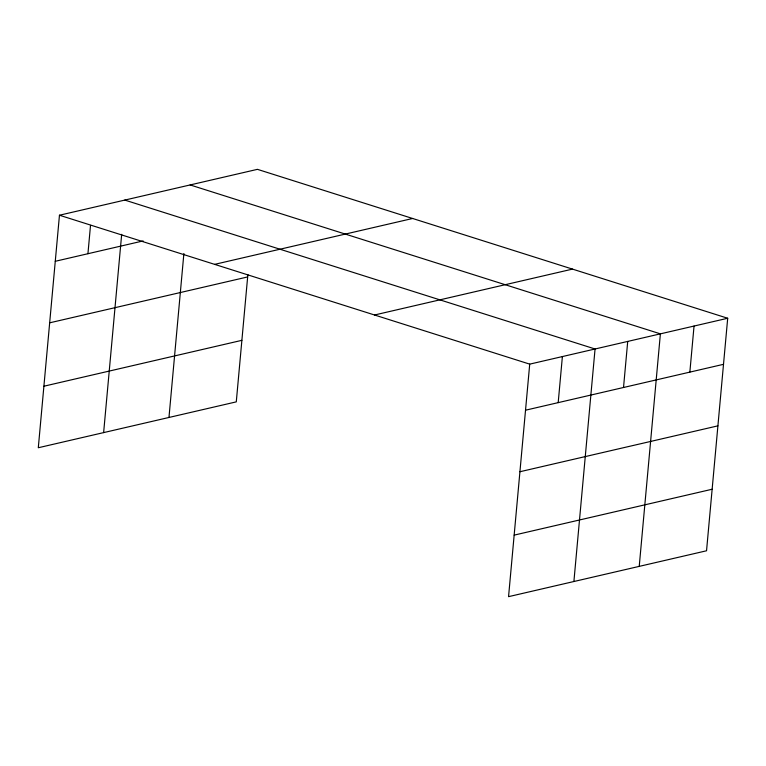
<?xml version="1.0" encoding="UTF-8"?>
<svg xmlns="http://www.w3.org/2000/svg" width="766" height="766" viewBox="0 0 766 766"><rect width="100%" height="100%" fill="white"/><g stroke="black" fill="none" stroke-linecap="round" stroke-linejoin="round"><path stroke-width="1.15" d="M727.7 318.254L529.718 364.137L508.557 596.657L706.539 550.773L727.7 318.254L257.443 169.343L59.461 215.227L38.3 447.746L236.282 401.863L247.868 274.573M87.937 253.718L90.512 225.376M103.63 432.608L121.679 234.339M168.97 417.47L183.888 253.489M558.194 402.629L562.388 356.563M573.897 581.518L595.058 348.99L124.791 200.079M623.524 387.491L627.718 341.425M639.227 566.371L660.388 333.852L190.131 184.941M689.85 372.123L694.044 326.048M55.267 261.292L143.127 240.926M214.643 264.366L412.625 218.482M49.666 322.821L247.648 276.938M43.901 386.217L241.874 340.334M374.536 314.998L572.518 269.105M525.533 410.203L723.506 364.319M519.932 471.732L717.905 425.848M514.158 535.128L712.141 489.244M59.461 215.227L529.718 364.137"/></g></svg>
